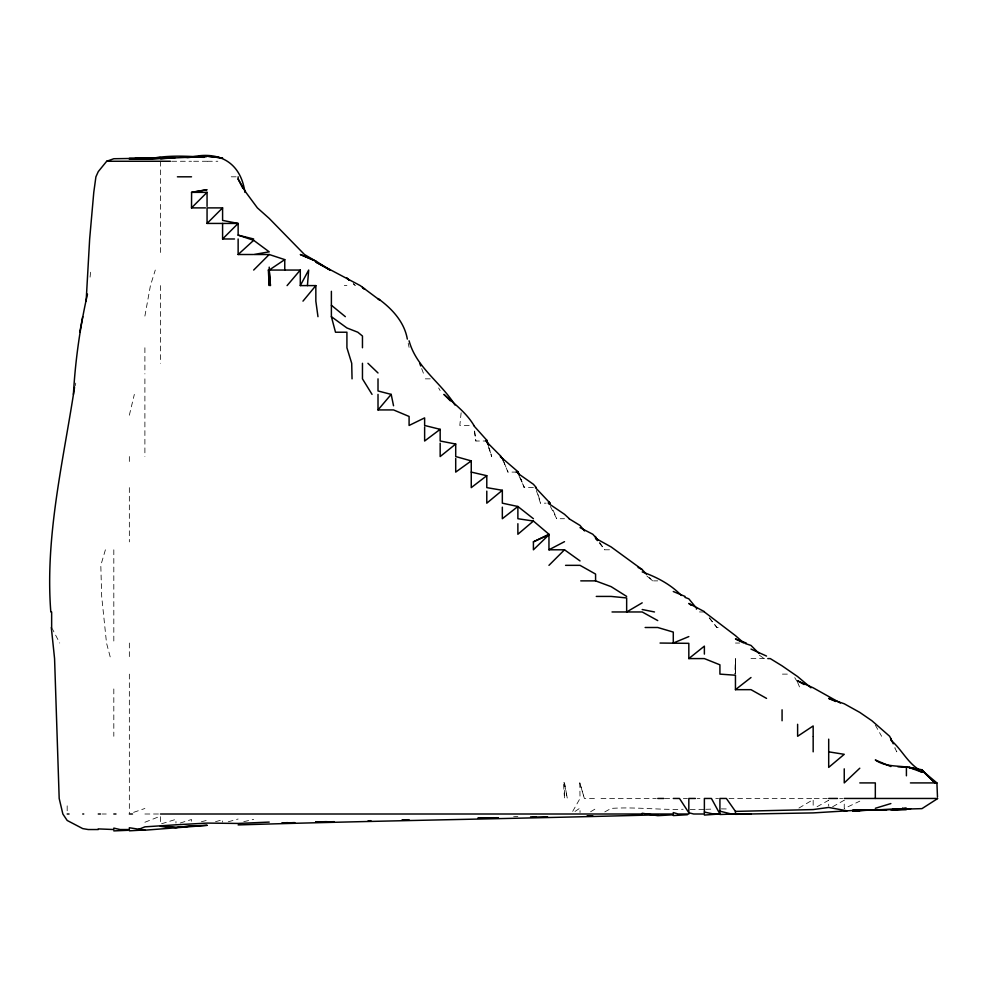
<?xml version="1.0" encoding="UTF-8"?>
<svg xmlns="http://www.w3.org/2000/svg" width="987" height="987" viewBox="0 0 987 987"><rect width="100%" height="100%" fill="white"/><g stroke="black" fill="none" stroke-linecap="round" stroke-linejoin="round"><path stroke-width="0.74" stroke-dasharray="4.93 3.7" d="M735.451 674.121L735.599 658.588L735.451 673.702L735.451 658.588L734.797 674.121M461.139 412.751L459.806 425.471L471.255 425.471M90.064 277.125L90.878 270.056M144.892 316.074L150.431 285.601L155.28 270.056M129.346 415.206L134.343 394.381M75.16 385.905L75.752 383.079M105.399 549.796L100.81 565.341L101.686 596.419L106.522 643.043L110.643 658.588M572.682 811.413L580.035 798.458L579.788 782.913L584.39 798.458L595.58 798.458M575.002 811.462L580.035 808.069L580.035 812.511M590.608 811.758L595.58 808.76M798.915 808.082L813.165 799.618L813.165 806.243M832.584 806.774L844.243 800.223L844.243 808.575L859.788 801.16M817.051 806.737L828.698 800.247L828.698 806.046M604.797 811.906L611.126 808.415C635.147 806.749 659.131 810.068 683.177 809.266M144.892 822.257L160.437 816.126L160.437 824.133L175.97 819.333L175.97 823.084M133.59 812.35L144.892 808.489M180.214 823.022L191.515 819.506L191.515 821.912M215.524 821.715L222.593 819.691L222.593 822.134M228.244 821.789L238.138 819.025M201.397 821.752L207.06 820.296M243.789 821.677L253.671 819.383M513.635 816.755L517.879 816.459M705.791 809.303L714.267 809.044M690.246 809.402L704.373 809.34M171.726 161.263L191.515 161.263M193.674 161.263L207.06 161.263M207.393 161.263L217.819 161.263M231.242 176.809L236.757 176.809M344.303 285.601L346.918 285.601M425.311 378.848L430.64 378.848M474.414 431.122L475.87 441.004L485.431 441.004M502.901 459.893L507.947 472.094L517.879 472.094M533.412 487.627L524.307 487.627L519.051 475.956M536.373 490.453L540.469 503.173L546.132 503.173M550.376 506.467L556.717 518.718L564.502 518.718M599.245 542.924L604.723 549.796L611.126 549.796M646.793 575.902L652.518 580.874L657.749 580.874M704.373 611.965L699.573 611.965L695.995 609.115M709.209 617.936L716.944 627.498L719.918 627.498M735.451 643.043L739.658 643.043M750.996 658.588L766.541 658.588M782.42 674.121L789.686 674.121M563.478 782.913L564.502 782.913L567.328 798.458L564.502 783.925L563.478 782.913L564.502 798.458L564.502 782.913M601.009 798.458L656.244 798.458M664.695 798.458L671.839 798.458M683.374 798.458L687.47 798.458M697.18 798.458L699.968 798.458M715.772 798.458L718.536 798.458M729.035 798.458L813.165 798.458M814.226 798.458L827.254 798.458M839.641 798.458L842.713 798.458M102.253 814.004L106.251 814.004M144.892 814.004L159.018 814.004M721.324 808.884L729.8 808.982M759.348 655.134L764.111 658.588M579.788 782.913L584.39 798.458M649.421 577.494L652.518 580.874M709.456 617.936L716.944 627.498M599.738 542.529L604.723 549.796M794.745 677.65L796.904 681.178M438.647 387.965L440.165 390.568M875.321 725.112L881.625 736.29M51.645 627.498L59.726 643.043M894.827 747.936L896.801 751.835L895.024 747.813M553.115 510.242L556.717 518.718M520.223 477.745L524.307 487.627L521.013 479.151M797.619 682.35L800.63 689.666M504.024 462.335L507.947 472.094M421.683 368.583L424.632 376.503M488.269 446.395L491.686 456.549L489.281 448.073M489.021 448.073L491.686 456.549M538.223 494.697L540.469 503.173M408.211 343.229L409.087 347.362M474.636 431.122L475.87 441.004M160.437 161.263L160.437 254.51M160.437 285.601L160.437 363.302M144.892 347.757L144.892 373.925M144.892 378.848L144.892 456.549M129.346 456.549L129.346 465.099M129.346 487.627L129.346 541.9M129.346 643.043L129.346 658.588M129.346 674.121L129.346 813.806M113.813 549.796L113.813 643.043M113.813 688.951L113.813 736.29M67.178 805.848L67.178 811.277M906.411 807.477L902.167 808.082L906.411 807.477M355.406 285.601L353.284 283.725L355.406 285.601"/><path stroke-width="1.48" d="M73.408 394.381C75.296 360.637 80.046 327.042 87.473 294.077M307.426 285.601L308.672 270.056L300.295 285.601L315.84 285.601L315.84 301.134L317.974 316.679M86.14 301.134L89.657 238.977L93.777 192.354L95.912 176.809L98.268 171.615L106.682 161.263L113.813 158.734L174.551 157.809L144.892 158.796L174.551 158.006L160.437 158.586L207.06 156.415L188.69 157.402M79.774 332.224L82.723 316.679M74.543 387.323C63.23 461.694 44.921 536.225 50.806 611.965M302.984 301.134L315.84 285.601M533.412 518.718L517.879 506.491L502.334 503.173L502.334 490.292L486.788 487.627L486.788 475.697L471.255 487.627L471.255 460.904L455.71 456.549L455.71 444.039L440.165 441.004L440.165 429.333L424.632 425.471L424.632 417.883L409.087 425.471L409.087 416.452L393.542 409.926L378.009 409.926L391.185 394.381L378.009 390.975L378.009 378.848M287.081 285.601L300.295 270.056L268.353 270.056L269.217 285.601L269.217 267.144M207.06 192.354L191.515 192.354L207.06 189.714L191.601 192.354L191.515 207.887L207.06 192.354L207.06 206.394M207.06 223.432L222.593 207.887L207.06 207.887L207.06 223.432L238.138 223.432L238.138 235.14L253.671 240.322L269.217 251.845L253.671 254.51L269.217 254.51L284.762 259.618L284.762 270.056M222.593 223.432L222.593 238.977L238.138 223.432L222.593 220.409L222.593 207.887M253.671 270.056L269.217 254.51M548.957 565.341L564.502 549.796L580.035 560.924M859.788 768.207L844.243 782.913L844.243 768.836M238.138 238.977L238.138 254.51L253.671 240.322M564.502 549.796L548.957 549.796L548.957 534.251L533.412 521.05L517.879 534.251L517.879 523.715M502.334 490.292L486.788 503.173L486.788 491.131M455.71 444.039L440.165 456.549L440.165 443.188M660.056 643.043L688.827 643.339L688.827 658.588L704.373 646.14L704.373 654.11M688.827 658.588L704.373 658.588L719.918 664.819L719.918 674.121L735.451 675.231L735.451 689.666L750.996 677.514M440.165 429.333L424.632 441.004L424.632 426.989M471.255 460.904L455.71 472.094L455.71 458.437M284.762 259.618L269.217 270.056L270.438 285.601L269.217 270.611L268.353 270.056M937.49 798.68L921.957 808.637L852.719 810.524L910.643 808.797L890.866 809.858M642.204 602.835L626.659 611.965L626.659 597.949L611.126 596.419L596.271 596.419M548.957 549.796L564.502 541.666M550.104 503.173L548.167 503.173L548.957 501.778L548.957 503.752L550.104 503.173L535.46 487.627M533.412 541.838L548.957 534.744L533.412 549.796L533.412 541.838L548.957 534.251M688.827 636.578L673.282 643.043L673.282 632.087L657.749 627.498L645.14 627.498M875.321 808.291L890.866 803.566M142.066 158.401L160.437 157.562L154.774 158.327M149.123 158.907C166.272 155.292 184.014 155.934 201.397 157.007M207.06 825.379L144.892 830.19L129.346 827.748L129.346 829.536L120.044 829.536L113.813 828.105L113.813 829.536L98.268 828.907L98.268 829.536L88.201 829.536L82.723 828.599L67.178 820.468L62.86 814.004L59.183 798.458L54.569 658.588L51.312 627.498M207.06 156.18L187.271 157.439L207.06 156.205L222.593 158.006L207.06 156.18L185.864 157.451M704.373 815.077L719.165 814.004M657.749 814.806C517.928 818.692 377.984 820.641 238.138 824.922M673.282 815.57L687.421 814.731M129.346 830.832L144.892 829.931L138.316 829.536L144.892 826.847L175.97 824.799L207.06 823.096L238.138 823.442L269.217 822.085M673.282 814.806L657.749 815.669L642.204 813.263L642.204 814.004L160.437 814.004M191.515 826.082L207.06 825.255M134.997 158.426L144.892 157.982M113.813 830.906L127.928 830.301M719.918 814.497L734.71 814.004M287.587 822.689L281.937 822.874L287.587 822.677M331.385 821.764L315.84 822.023L327.141 821.653M407.68 819.716L402.03 819.889L409.087 819.703M486.788 818.038L496.683 817.717L478.313 818.223L493.858 817.717M536.249 816.73L530.587 816.866M844.243 810.919L847.068 810.833L828.698 807.44L813.165 809.574L735.451 811.388L726.358 798.458L719.918 798.458L719.918 814.004L713.354 814.004L704.373 812.042M587.105 815.879L592.755 815.743M331.385 821.752L334.211 821.677M368.114 820.789L370.939 820.703M533.412 817.137L547.551 816.73M875.321 810.154L886.622 809.833L852.719 810.487M315.84 821.949L325.735 821.677M160.437 158.142L136.416 158.611M883.797 809.833L852.719 810.623L885.216 809.821M852.719 810.611L875.321 810.019L859.788 810.29L864.02 809.796L813.165 812.906L749.577 814.004M735.451 814.337L750.009 814.004M174.551 158.006L129.346 159.277L144.892 158.537L129.346 158.29M106.682 161.263L170.406 161.263M177.413 176.809L191.515 176.809M191.515 207.887L205.506 207.887M222.593 238.977L234.524 238.977M238.138 254.51L253.091 254.51M565.563 565.341L580.035 565.341L595.58 574.076L595.58 580.874L611.126 586.648L626.659 596.419M580.751 580.874L595.58 580.874M612.026 611.965L642.204 611.965L657.749 620.589M767.775 658.588L770.255 658.588L782.074 665.843L797.619 676.576L810.944 687.803M735.451 689.666L750.996 689.666L766.541 698.389M859.788 782.913L875.321 782.913L875.321 798.458M910.421 782.913L936.91 782.913L937.49 797.002M657.749 798.458L663.795 798.458M673.282 798.458L679.5 798.458L688.827 812.757L693.664 814.004L704.373 814.004L704.373 798.458L711.43 798.458L719.918 814.004M695.416 798.458L688.827 798.458L688.827 814.004L678.205 814.004L673.282 812.572L673.282 814.004L644.536 814.004M828.698 798.458L837.494 798.458M844.243 798.458L937.65 798.458M67.178 814.004L69.041 814.004M82.723 814.004L83.735 814.004M98.268 814.004L100.563 814.004M113.813 814.004L115.985 814.004M129.346 814.004L132.492 814.004M750.996 814.004L731.342 814.004L719.918 811.166M204.223 157.328L191.515 157.069C220.076 150.592 240.927 163.25 244.912 192.354M897.936 766.788L908.928 767.38L921.957 772.229L921.957 769.774L909.311 767.38L914.937 769.181M533.412 521.05L517.879 518.718L517.879 506.491L502.334 518.718L502.334 507.158M828.698 751.835L844.243 754.315L828.698 767.38L828.698 739.152M642.204 609.522L654.492 611.965M471.255 472.094L486.788 475.697M238.138 235.14L253.671 238.977M745.284 643.524L750.996 645.436L759.065 653.53M684.966 597.382L688.827 598.825L696.884 608.671M746.246 643.043L735.451 638.947L743.853 643.043L735.451 635.628L704.373 611.965M921.957 772.229C907.522 762.729 889.608 769.934 875.321 759.99L890.866 766.541M642.204 571.917C656.626 577.037 670.654 584.353 681.375 595.469M673.282 591.509L685.04 596.419M835.767 701.51L828.698 698.414L844.243 703.768L859.788 712.404L871.928 720.757L889.657 736.29L893.235 743.791M750.996 649.076L766.541 656.071M407.323 339.109C404.386 321.873 391.74 308.4 378.009 298.543L379.872 300.27L360.243 285.601L315.84 262.073L330.003 270.056L315.84 261.024L300.295 254.51L315.84 261.197L304.465 254.51L269.217 218.423L257.385 207.887L245.899 192.354L238.138 179.066L238.138 176.809M580.035 527.638L592.805 534.251L598.073 540.099M638.108 567.463L642.204 569.598L646.325 574.113M704.373 611.632L688.827 603.427L691.221 605.327M595.58 536.472L595.58 538.334L611.126 546.934L642.204 569.598M840.356 703.015L813.165 687.803L797.619 680.845L804.097 684.522M569.03 518.718L580.035 525.454L584.563 530.957M918.65 769.416C907.152 762.063 901.217 748.874 890.866 740.151L890.866 738.436M548.957 503.752L564.502 514.289L569.339 518.718M331.385 291.313L331.385 316.679L346.918 327.968L357.8 332.224L362.463 336.024L362.463 347.757M519.359 474.92L517.879 471.65L500.323 456.549L502.334 458.536M331.385 305.254L345.351 316.679M936.91 782.913L921.957 770.44L934.997 782.913L921.957 769.774M346.918 278.137L349.04 280L346.918 278.137M367.941 363.302L378.009 372.975M450.356 400.821L443.928 394.381C454.575 404.004 466.493 412.936 473.945 425.471M501.174 456.549L486.788 442.04L486.788 440.227L473.587 425.471M536.348 487.627L533.412 484.284L517.879 473.365L517.879 471.65L516.016 472.094L517.879 472.094L519.051 474.92M409.087 340.811C416.304 367.608 441.041 382.475 454.933 405.003M595.58 538.334L597.406 540.629M372.037 394.381L362.463 378.848L362.463 363.302M238.138 179.066L242.876 188.369M502.334 458.153L503.456 460.941M419.722 363.302L420.709 365.943M487.689 443.829L486.788 441.004L485.555 441.004L486.788 440.227L488.491 445.248M331.385 316.679L335.506 332.224L346.918 332.224L346.918 347.757L351.705 363.302L352.051 378.848M391.185 394.381L393.542 405.768M906.411 767.38L906.411 775.807M813.165 736.29L813.165 725.951L797.619 736.29L797.619 724.298M813.165 736.746L813.165 751.835M782.074 709.801L782.074 720.757M735.451 811.388L735.451 814.004M378.009 394.381L378.009 409.926M300.295 270.056L300.295 285.601M51.645 611.965L51.645 627.498M896.517 808.896L892.285 809.5L896.517 808.884M191.515 825.996L175.97 827.488L160.437 826.279L175.97 827.488L191.515 825.996M859.788 810.438L852.719 810.66L859.788 810.426M486.788 817.742L478.313 817.989L486.788 817.742M498.102 817.717L478.313 818.248L498.102 817.742M294.644 822.652L284.762 822.911L294.644 822.664M906.411 809.476L892.285 809.685L906.411 809.5M364.684 289.327L362.463 287.365L364.684 289.253"/></g></svg>
